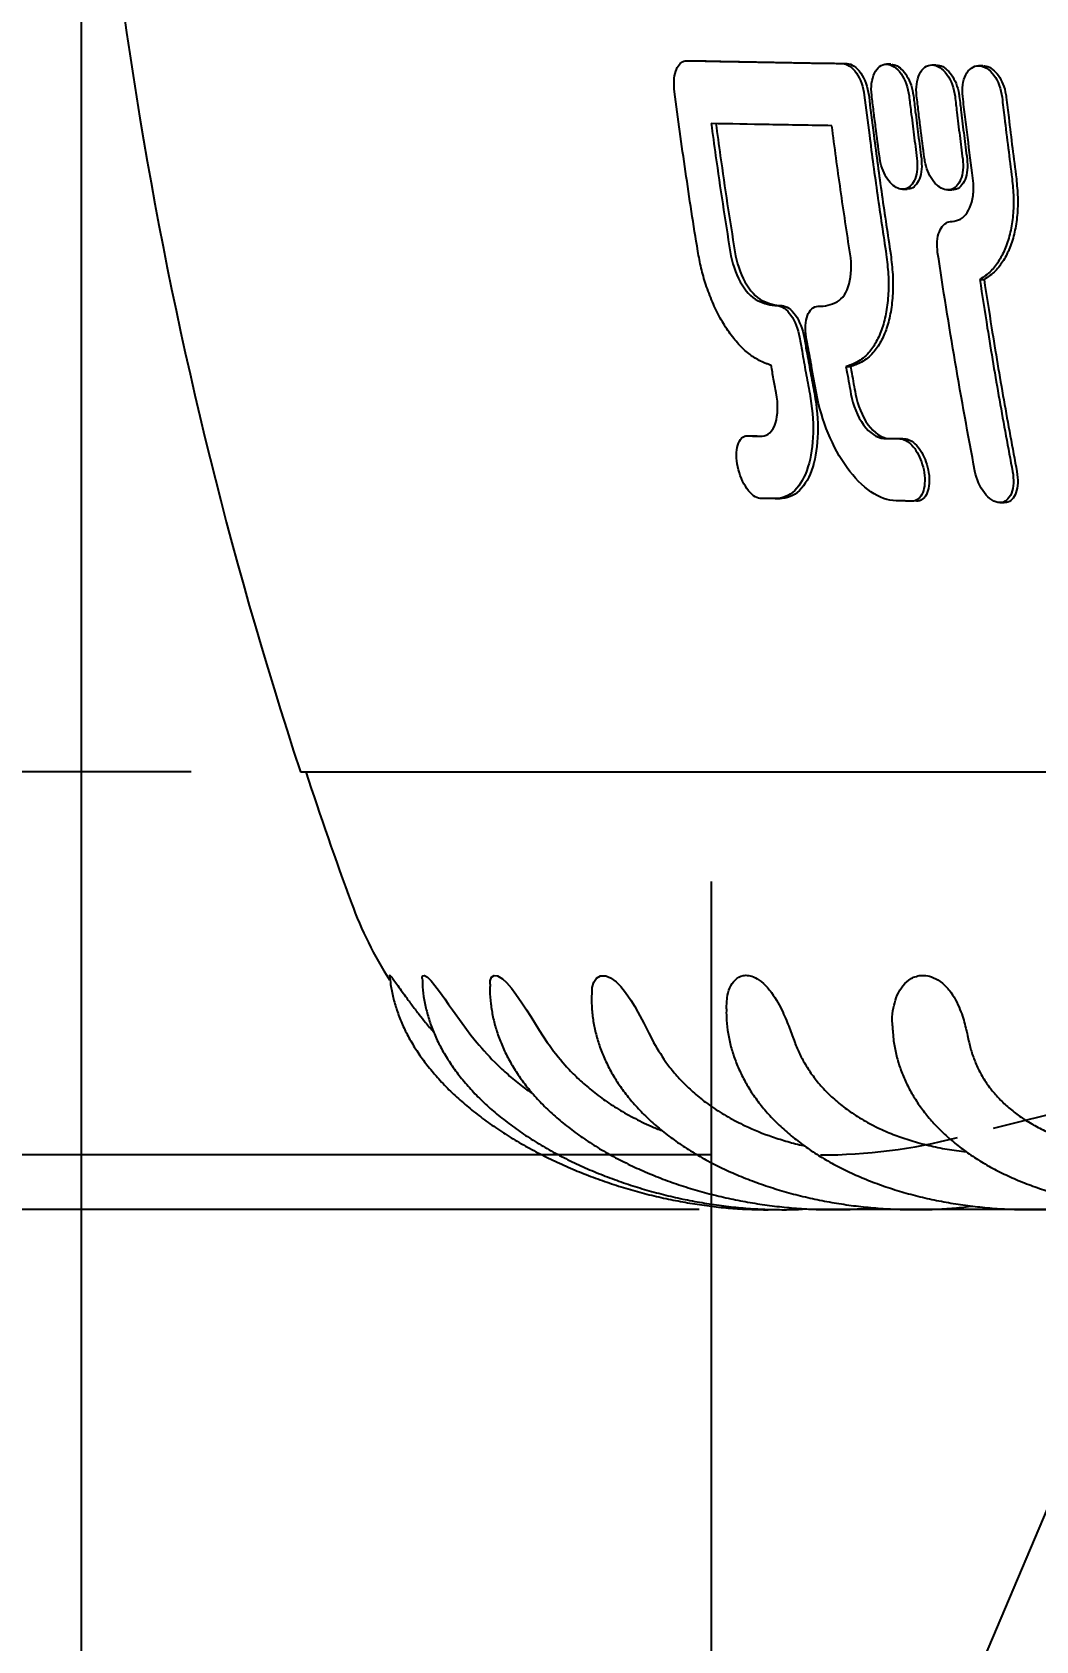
# Model space of a CAD drawing. Header units: millimetres. Extents: x 10 to 459, y 8 to 584.
# Drawn here: x 293 to 302.18, y 307.36 to 322.07 of the extents above; entities that cross this region are included whole.
import ezdxf

# ---------------------------------------------------------------- set-up
doc = ezdxf.new("R2010")
doc.units = ezdxf.units.MM
doc.linetypes.add('HIDDEN', pattern=[1.905, 1.27, -0.635])
for name, color, linetype in [('DIMENSIONS', 2, 'Continuous'), ('HIDDEN', 3, 'HIDDEN'), ('TEXT', 2, 'Continuous')]:
    doc.layers.add(name, color=color, linetype=linetype)
doc.layers.add('OUTLINE', color=7, linetype='Continuous', lineweight=25)
doc.styles.add('SLDTEXTSTYLE0', font='TXT', dxfattribs={"width": 0.75})
doc.dimstyles.new('SLDDIMSTYLE12', dxfattribs={"dimtxt": 0.18, "dimasz": 2, "dimexe": 0, "dimexo": 0.0625, "dimgap": 0, "dimtad": 0, "dimtih": 1, "dimtoh": 1, "dimdec": 0, "dimrnd": 1e-09, "dimzin": 0, "dimdsep": 46, "dimtxsty": 'Standard', "dimsah": 1, "dimcen": 0.09, "dimadec": 0, "dimazin": 0, "dimtfac": 2, "dimtdec": 0, "dimtofl": 0, "dimtmove": 0, "dimatfit": 3, "dimfxl": 0, "dimfrac": 2, "dimtolj": 1, "dimtzin": 0, "dimarcsym": 0})
doc.dimstyles.new('SLDDIMSTYLE3', dxfattribs={"dimtxt": 3.5, "dimasz": 1, "dimexe": 0, "dimexo": 0.0625, "dimgap": 0.875, "dimtad": 1, "dimrnd": 1e-09, "dimdsep": 46, "dimtxsty": 'SLDTEXTSTYLE0', "dimblk1": 'DOT', "dimsah": 1, "dimcen": 0.09, "dimadec": 0, "dimazin": 2, "dimtfac": 1, "dimtmove": 0, "dimatfit": 0, "dimldrblk": 'DOT', "dimfxl": 0, "dimfrac": 2, "dimtolj": 1, "dimtzin": 12, "dimarcsym": 0})
doc.dimstyles.new('SLDDIMSTYLE4', dxfattribs={"dimtxt": 3.5, "dimasz": 1, "dimexe": 0, "dimexo": 0.0625, "dimgap": 0.875, "dimtad": 1, "dimrnd": 1e-09, "dimzin": 12, "dimdsep": 46, "dimtxsty": 'SLDTEXTSTYLE0', "dimblk1": 'DOT', "dimsah": 1, "dimcen": 0.09, "dimadec": 0, "dimazin": 3, "dimtfac": 1, "dimtmove": 0, "dimatfit": 0, "dimldrblk": 'DOT', "dimfxl": 0, "dimfrac": 2, "dimtolj": 1, "dimtzin": 12, "dimarcsym": 0})
doc.dimstyles.new('SLDDIMSTYLE5', dxfattribs={"dimtxt": 3.5, "dimasz": 2, "dimexe": 0, "dimexo": 0.0625, "dimgap": 0.875, "dimtad": 1, "dimrnd": 1e-09, "dimzin": 12, "dimdsep": 46, "dimtxsty": 'SLDTEXTSTYLE0', "dimsah": 1, "dimcen": 0.09, "dimadec": 0, "dimazin": 3, "dimtfac": 1, "dimtofl": 0, "dimtmove": 0, "dimatfit": 3, "dimfxl": 0, "dimfrac": 2, "dimtolj": 1, "dimtzin": 12, "dimarcsym": 0})
doc.dimstyles.new('SLDDIMSTYLE6', dxfattribs={"dimtxt": 3.5, "dimasz": 2, "dimexe": 0, "dimexo": 0.0625, "dimgap": 0.875, "dimtad": 1, "dimrnd": 1e-09, "dimzin": 12, "dimdsep": 46, "dimtxsty": 'SLDTEXTSTYLE0', "dimsah": 1, "dimcen": 0.09, "dimadec": 0, "dimazin": 3, "dimtol": 1, "dimtp": 1.6, "dimtm": 1.6, "dimtfac": 1, "dimtofl": 0, "dimtmove": 0, "dimatfit": 3, "dimfxl": 0, "dimfrac": 2, "dimtolj": 1, "dimarcsym": 0})
doc.dimstyles.new('SLDDIMSTYLE7', dxfattribs={"dimtxt": 3.5, "dimasz": 2, "dimexe": 0, "dimexo": 0.0625, "dimgap": 0.875, "dimtad": 1, "dimrnd": 1e-09, "dimzin": 12, "dimdsep": 46, "dimtxsty": 'SLDTEXTSTYLE0', "dimsah": 1, "dimcen": 0.09, "dimadec": 0, "dimazin": 3, "dimtol": 1, "dimtp": 1.3, "dimtm": 1.3, "dimtfac": 1, "dimtofl": 0, "dimtmove": 0, "dimatfit": 3, "dimfxl": 0, "dimfrac": 2, "dimtolj": 1, "dimarcsym": 0})

# ---------------------------------------------------------------- blocks, each defined once
blk = doc.blocks.new('_Dot')
at = {"color": 0, "linetype": 'ByBlock', "lineweight": -2}
blk.add_line((-0.5, 0), (-1, 0), dxfattribs=at)
at = {"color": 0, "linetype": 'ByBlock', "const_width": 0.5}
blk.add_lwpolyline([(-0.25, 0, 1), (0.25, 0, 1)], format="xyb", close=True, dxfattribs=at)
blk = doc.blocks.new('_D_3')
at = {"layer": 'DIMENSIONS'}
for p, q in [((285.387, 311.805), (285.387, 315.805)), ((299.208, 311.805), (283.387, 311.805)), ((285.387, 311.805), (285.387, 311.305)), ((299.099, 311.305), (283.387, 311.305)), ((285.387, 311.305), (285.387, 298.486))]:
    blk.add_line(p, q, dxfattribs=at)
blk.add_solid([(285.387, 311.305), (284.887, 309.305), (285.887, 309.305)], dxfattribs=at)
at = {"layer": 'DIMENSIONS', "rotation": 270.0000000000004}
blk.add_blockref('_Dot', (285.387, 311.805), dxfattribs=at)
at = {"layer": 'DIMENSIONS', "insert": (280.875, 300.073), "char_height": 3.5, "attachment_point": 1, "rotation": 90, "style": 'SLDTEXTSTYLE0'}
blk.add_mtext('0,5', dxfattribs=at)
blk = doc.blocks.new('_D_4')
at = {"layer": 'DIMENSIONS'}
for p, q in [((285.387, 315.305), (285.387, 324.625)), ((294.453, 315.305), (283.387, 315.305)), ((285.387, 311.805), (285.387, 315.305)), ((299.208, 311.805), (283.387, 311.805)), ((285.387, 311.805), (285.387, 307.805))]:
    blk.add_line(p, q, dxfattribs=at)
blk.add_solid([(285.387, 315.305), (285.887, 317.305), (284.887, 317.305)], dxfattribs=at)
at = {"layer": 'DIMENSIONS', "rotation": 90.0000000000004}
blk.add_blockref('_Dot', (285.387, 311.805), dxfattribs=at)
at = {"layer": 'DIMENSIONS', "insert": (280.875, 316.573), "char_height": 3.5, "attachment_point": 1, "rotation": 90, "style": 'SLDTEXTSTYLE0'}
blk.add_mtext('3,5', dxfattribs=at)
blk = doc.blocks.new('_D_5')
at = {"layer": 'DIMENSIONS'}
for p, q in [((292.45, 327.805), (275.387, 327.805)), ((277.387, 311.805), (277.387, 327.805)), ((299.208, 311.805), (275.387, 311.805))]:
    blk.add_line(p, q, dxfattribs=at)
for points in [[(277.387, 327.805), (276.887, 325.805), (277.887, 325.805)], [(277.387, 311.805), (277.887, 313.805), (276.887, 313.805)]]:
    blk.add_solid(points, dxfattribs=at)
at = {"layer": 'DIMENSIONS', "insert": (272.875, 317.22), "char_height": 3.5, "attachment_point": 1, "rotation": 90, "style": 'SLDTEXTSTYLE0'}
blk.add_mtext('16', dxfattribs=at)
blk = doc.blocks.new('_D_6')
at = {"layer": 'DIMENSIONS'}
for p, q in [((292.45, 474.305), (259.387, 474.305)), ((261.387, 311.805), (261.387, 474.305)), ((299.208, 311.805), (259.387, 311.805))]:
    blk.add_line(p, q, dxfattribs=at)
for points in [[(261.387, 474.305), (260.887, 472.305), (261.887, 472.305)], [(261.387, 311.805), (261.887, 313.805), (260.887, 313.805)]]:
    blk.add_solid(points, dxfattribs=at)
at = {"layer": 'DIMENSIONS', "insert": (256.875, 387.236), "char_height": 3.5, "attachment_point": 1, "rotation": 90, "style": 'SLDTEXTSTYLE0'}
blk.add_mtext('162,5', dxfattribs=at)
blk = doc.blocks.new('_D_7')
at = {"layer": 'DIMENSIONS'}
for p, q in [((295.2, 376.805), (267.387, 376.805)), ((269.387, 311.805), (269.387, 376.805)), ((299.208, 311.805), (267.387, 311.805))]:
    blk.add_line(p, q, dxfattribs=at)
for points in [[(269.387, 376.805), (268.887, 374.805), (269.887, 374.805)], [(269.387, 311.805), (269.887, 313.805), (268.887, 313.805)]]:
    blk.add_solid(points, dxfattribs=at)
at = {"layer": 'DIMENSIONS', "insert": (264.875, 341.719), "char_height": 3.5, "attachment_point": 1, "rotation": 90, "style": 'SLDTEXTSTYLE0'}
blk.add_mtext('65', dxfattribs=at)
blk = doc.blocks.new('_D_8')
at = {"layer": 'DIMENSIONS'}
for p, q in [((316.213, 571.805), (251.387, 571.805)), ((253.387, 311.805), (253.387, 571.805)), ((299.208, 311.805), (251.387, 311.805))]:
    blk.add_line(p, q, dxfattribs=at)
for points in [[(253.387, 571.805), (252.887, 569.805), (253.887, 569.805)], [(253.387, 311.805), (253.887, 313.805), (252.887, 313.805)]]:
    blk.add_solid(points, dxfattribs=at)
at = {"layer": 'DIMENSIONS', "attachment_point": 1, "rotation": 90, "style": 'SLDTEXTSTYLE0'}
for s, insert, char_height in [('±1,60', (249.886, 442.183), 2.5), ('260', (248.875, 433.132), 3.5)]:
    blk.add_mtext(s, dxfattribs=dict(at, insert=insert, char_height=char_height))
blk = doc.blocks.new('_D_9')
at = {"layer": 'DIMENSIONS'}
for p, q in [((293.45, 326.805), (293.45, 269.305)), ((361.95, 326.805), (361.95, 269.305)), ((361.95, 271.305), (293.45, 271.305))]:
    blk.add_line(p, q, dxfattribs=at)
for points in [[(293.45, 271.305), (295.45, 270.805), (295.45, 271.805)], [(361.95, 271.305), (359.95, 271.805), (359.95, 270.805)]]:
    blk.add_solid(points, dxfattribs=at)
at = {"layer": 'DIMENSIONS', "attachment_point": 1, "style": 'SLDTEXTSTYLE0'}
for s, insert, char_height in [('%%c', (315.932, 275.817), 3.5), ('68,5', (321.205, 275.817), 3.5), ('±1,30', (331.54, 274.806), 2.5)]:
    blk.add_mtext(s, dxfattribs=dict(at, insert=insert, char_height=char_height))
blk = doc.blocks.new('_D_11')
at = {"layer": 'DIMENSIONS'}
for p, q in [((299.208, 314.305), (299.208, 278.828)), ((356.192, 314.305), (356.192, 278.828)), ((299.208, 280.828), (356.192, 280.828))]:
    blk.add_line(p, q, dxfattribs=at)
for points in [[(299.208, 280.828), (301.208, 280.328), (301.208, 281.328)], [(356.192, 280.828), (354.192, 281.328), (354.192, 280.328)]]:
    blk.add_solid(points, dxfattribs=at)
at = {"layer": 'DIMENSIONS', "char_height": 3.5, "attachment_point": 1, "style": 'SLDTEXTSTYLE0'}
for s, insert in [('%%c', (319.242, 285.339)), ('56,98', (324.521, 285.393))]:
    blk.add_mtext(s, dxfattribs=dict(at, insert=insert))

msp = doc.modelspace()

# ---------------------------------------------------------------- linework, layer by layer
at = {"layer": 'HIDDEN'}
for centre, radius, start, end in [((327.7, 210.58), 104.725, 75.48959, 104.51041), ((300.208, 316.805), 5, 270, 284.5104)]:
    msp.add_arc(centre, radius, start, end, dxfattribs=at)
at = {"layer": 'OUTLINE'}
for p, q in [((298.985, 321.805), (299.028, 321.805)), ((300.852, 321.773), (300.811, 321.773)), ((301.267, 321.766), (301.227, 321.766)), ((301.693, 321.76), (301.653, 321.76)), ((300.959, 320.63), (301.001, 320.63)), ((301.373, 320.624), (301.414, 320.624)), ((301.665, 319.806), (301.704, 319.806)), ((300.442, 319.01), (300.484, 319.01)), ((299.52, 318.371), (299.51, 318.371)), ((299.794, 317.803), (299.839, 317.803)), ((301.076, 317.785), (301.121, 317.785)), ((301.849, 317.767), (301.891, 317.767)), ((295.453, 315.305), (359.947, 315.305)), ((299.347, 313.157), (299.347, 313.14)), ((299.35, 313.157), (299.354, 313.24)), ((300.866, 312.984), (300.868, 312.946)), ((305.015, 311.305), (300.099, 311.305))]:
    msp.add_line(p, q, dxfattribs=at)
at = {"layer": 'OUTLINE', "flags": 128}
for points in [[(296.568, 313.417), (296.567, 313.429), (296.573, 313.443), (296.587, 313.446), (296.615, 313.429), (296.648, 313.395), (296.683, 313.353), (296.724, 313.3), (296.773, 313.232), (296.809, 313.181), (296.844, 313.132), (296.932, 313.009), (297.013, 312.9), (297.066, 312.834), (297.066, 312.834)], [(297.187, 313.365), (297.189, 313.395), (297.201, 313.429), (297.226, 313.446), (297.256, 313.442), (297.3, 313.416), (297.338, 313.38), (297.383, 313.328), (297.424, 313.274), (297.479, 313.196), (297.521, 313.131), (297.559, 313.07), (297.637, 312.945), (297.71, 312.834), (297.71, 312.834)], [(298.12, 313.284), (298.122, 313.335), (298.136, 313.383), (298.16, 313.42), (298.196, 313.443), (298.246, 313.443), (298.288, 313.425), (298.34, 313.387), (298.383, 313.343), (298.426, 313.29), (298.475, 313.219), (298.51, 313.162), (298.54, 313.109), (298.593, 313.009), (298.639, 312.919), (298.682, 312.835), (298.683, 312.834), (298.683, 312.834)]]:
    msp.add_lwpolyline(points, dxfattribs=at)
at = {"layer": 'OUTLINE'}
for centre, radius, start, end in [((333.45, 327.805), 40, 180, 198.21), ((333.45, 327.805), 39.953, 198.2324, 200.0544), ((299.208, 315.305), 3.5, 200.0544, 212.8808)]:
    msp.add_arc(centre, radius, start, end, dxfattribs=at)
for points, knots in [([(298.873, 321.522), (298.871, 321.556), (298.866, 321.623), (298.882, 321.711), (298.914, 321.773), (298.951, 321.802), (298.977, 321.804), (298.985, 321.805)], [0, 0, 0, 0, 0.228656, 0.45786, 0.675401, 0.886629, 1, 1, 1, 1]), ([(298.985, 321.805), (299.165, 321.802), (299.481, 321.796), (299.958, 321.787), (300.258, 321.782), (300.408, 321.78)], [0, 0, 0, 0, 0.395197, 0.697521, 1, 1, 1, 1]), ([(299.028, 321.805), (299.208, 321.802), (299.524, 321.796), (300, 321.787), (300.299, 321.782), (300.449, 321.78)], [0, 0, 0, 0, 0.395789, 0.697817, 1, 1, 1, 1]), ([(300.408, 321.78), (300.452, 321.778), (300.5, 321.746), (300.574, 321.639), (300.6, 321.566), (300.609, 321.491)], [0, 0, 0, 0, 0.5, 0.5, 1, 1, 1, 1]), ([(300.449, 321.78), (300.493, 321.778), (300.54, 321.746), (300.614, 321.639), (300.64, 321.566), (300.65, 321.491)], [0, 0, 0, 0, 0.5, 0.5, 1, 1, 1, 1]), ([(300.677, 321.49), (300.668, 321.564), (300.677, 321.637), (300.726, 321.743), (300.768, 321.774), (300.858, 321.773), (300.907, 321.74), (300.983, 321.632), (301.009, 321.559), (301.019, 321.485)], [0, 0, 0, 0, 0.25, 0.25, 0.5, 0.5, 0.75, 0.75, 1, 1, 1, 1]), ([(300.852, 321.769), (300.862, 321.77), (300.89, 321.772), (300.938, 321.742), (300.99, 321.685), (301.032, 321.605), (301.052, 321.534), (301.057, 321.493), (301.059, 321.485)], [0, 0, 0, 0, 0.105716, 0.309539, 0.515715, 0.72634, 0.940932, 1, 1, 1, 1]), ([(301.088, 321.484), (301.08, 321.558), (301.088, 321.63), (301.14, 321.736), (301.183, 321.767), (301.275, 321.766), (301.325, 321.734), (301.403, 321.626), (301.429, 321.552), (301.439, 321.478)], [0, 0, 0, 0, 0.25, 0.25, 0.5, 0.5, 0.75, 0.75, 1, 1, 1, 1]), ([(301.267, 321.763), (301.277, 321.763), (301.306, 321.765), (301.356, 321.735), (301.409, 321.678), (301.451, 321.598), (301.471, 321.527), (301.477, 321.487), (301.478, 321.478)], [0, 0, 0, 0, 0.105736, 0.30957, 0.515694, 0.726266, 0.94093, 1, 1, 1, 1]), ([(301.51, 321.477), (301.501, 321.551), (301.511, 321.624), (301.564, 321.729), (301.608, 321.76), (301.703, 321.759), (301.754, 321.727), (301.833, 321.619), (301.86, 321.546), (301.869, 321.471)], [0, 0, 0, 0, 0.25, 0.25, 0.5, 0.5, 0.75, 0.75, 1, 1, 1, 1]), ([(301.693, 321.756), (301.703, 321.757), (301.733, 321.759), (301.783, 321.729), (301.838, 321.672), (301.88, 321.592), (301.901, 321.521), (301.906, 321.48), (301.908, 321.471)], [0, 0, 0, 0, 0.104468, 0.308262, 0.514355, 0.724943, 0.939513, 1, 1, 1, 1]), ([(299.087, 320.064), (299.048, 320.306), (299.01, 320.549), (298.975, 320.792), (298.957, 320.913), (298.939, 321.035), (298.923, 321.157), (298.906, 321.278), (298.889, 321.4), (298.873, 321.522)], [0, 0, 0, 0, 0.000740489, 0.000740489, 0.000740489, 0.001110836, 0.001110836, 0.001110836, 0.001481215, 0.001481215, 0.001481215, 0.001481215]), ([(300.609, 321.491), (300.625, 321.37), (300.663, 321.065), (300.728, 320.579), (300.783, 320.215), (300.81, 320.033)], [0, 0, 0, 0, 0.2499541, 0.6249497, 1, 1, 1, 1]), ([(300.65, 321.491), (300.665, 321.37), (300.703, 321.065), (300.769, 320.579), (300.824, 320.215), (300.851, 320.033)], [0, 0, 0, 0, 0.249953, 0.624948, 1, 1, 1, 1]), ([(300.75, 320.919), (300.737, 321.014), (300.725, 321.109), (300.713, 321.204), (300.706, 321.252), (300.7, 321.3), (300.694, 321.347), (300.689, 321.395), (300.683, 321.443), (300.677, 321.49)], [0, 0, 0, 0, 0.0002896692, 0.0002896692, 0.0002896692, 0.0004345099, 0.0004345099, 0.0004345099, 0.0005793526, 0.0005793526, 0.0005793526, 0.0005793526]), ([(301.019, 321.485), (301.024, 321.437), (301.039, 321.318), (301.063, 321.127), (301.081, 320.985), (301.091, 320.913)], [0, 0, 0, 0, 0.250022, 0.625021, 1, 1, 1, 1]), ([(301.059, 321.485), (301.064, 321.437), (301.079, 321.318), (301.103, 321.127), (301.121, 320.985), (301.131, 320.913)], [0, 0, 0, 0, 0.250021, 0.62502, 1, 1, 1, 1]), ([(301.16, 320.912), (301.147, 321.007), (301.135, 321.102), (301.123, 321.198), (301.117, 321.245), (301.111, 321.293), (301.105, 321.341), (301.099, 321.388), (301.094, 321.436), (301.088, 321.484)], [0, 0, 0, 0, 0.0002896774, 0.0002896774, 0.0002896774, 0.0004345223, 0.0004345223, 0.0004345223, 0.000579369, 0.000579369, 0.000579369, 0.000579369]), ([(301.439, 321.478), (301.444, 321.43), (301.458, 321.311), (301.482, 321.121), (301.5, 320.978), (301.509, 320.907)], [0, 0, 0, 0, 0.250022, 0.625021, 1, 1, 1, 1]), ([(301.478, 321.478), (301.484, 321.43), (301.498, 321.311), (301.521, 321.121), (301.54, 320.978), (301.549, 320.907)], [0, 0, 0, 0, 0.2500212, 0.6250202, 1, 1, 1, 1]), ([(301.603, 320.733), (301.586, 320.857), (301.57, 320.981), (301.555, 321.105), (301.547, 321.167), (301.539, 321.229), (301.532, 321.291), (301.524, 321.353), (301.517, 321.415), (301.51, 321.477)], [0.0000000142, 0.0000000142, 0.0000000142, 0.0000000142, 0.000377293, 0.000377293, 0.000377293, 0.000565953, 0.000565953, 0.000565953, 0.0007546173, 0.0007546173, 0.0007546173, 0.0007546173]), ([(301.869, 321.471), (301.876, 321.409), (301.894, 321.254), (301.925, 321.006), (301.949, 320.82), (301.961, 320.727)], [0, 0, 0, 0, 0.249993, 0.624989, 1, 1, 1, 1]), ([(301.908, 321.471), (301.915, 321.409), (301.933, 321.254), (301.964, 321.006), (301.988, 320.82), (302, 320.727)], [0, 0, 0, 0, 0.249993, 0.624988, 1, 1, 1, 1]), ([(300.313, 321.211), (300.216, 321.213), (300.022, 321.216), (299.65, 321.223), (299.384, 321.228), (299.209, 321.231)], [0, 0, 0, 0, 0.254687, 0.509373, 1, 1, 1, 1]), ([(299.209, 321.231), (299.223, 321.133), (299.236, 321.035), (299.25, 320.937), (299.271, 320.79), (299.292, 320.644), (299.315, 320.497), (299.337, 320.351), (299.36, 320.204), (299.383, 320.058)], [0, 0, 0, 0, 0.000297913, 0.000297913, 0.000297913, 0.000744839, 0.000744839, 0.000744839, 0.00119182, 0.00119182, 0.00119182, 0.00119182]), ([(299.252, 321.231), (299.265, 321.133), (299.279, 321.035), (299.293, 320.937), (299.314, 320.79), (299.335, 320.644), (299.357, 320.497), (299.38, 320.351), (299.403, 320.204), (299.426, 320.058)], [0, 0, 0, 0, 0.000297925, 0.000297925, 0.000297925, 0.000744869, 0.000744869, 0.000744869, 0.00119187, 0.00119187, 0.00119187, 0.00119187]), ([(300.48, 320.039), (300.45, 320.234), (300.406, 320.526), (300.351, 320.917), (300.326, 321.113), (300.313, 321.211)], [0, 0, 0, 0, 0.499939, 0.749967, 1, 1, 1, 1]), ([(301.091, 320.913), (301.093, 320.879), (301.098, 320.811), (301.077, 320.723), (301.039, 320.66), (300.987, 320.628), (300.93, 320.63), (300.872, 320.661), (300.82, 320.72), (300.778, 320.8), (300.757, 320.871), (300.751, 320.911), (300.75, 320.919)], [0, 0, 0, 0, 0.115752, 0.23176, 0.34234, 0.449098, 0.552263, 0.653806, 0.756927, 0.863117, 0.972033, 1, 1, 1, 1]), ([(301.131, 320.913), (301.133, 320.879), (301.138, 320.811), (301.117, 320.722), (301.078, 320.661), (301.037, 320.631), (301.008, 320.633), (301, 320.634)], [0, 0, 0, 0, 0.233512, 0.467584, 0.690457, 0.905293, 1, 1, 1, 1]), ([(301.509, 320.907), (301.512, 320.873), (301.516, 320.804), (301.494, 320.716), (301.454, 320.653), (301.401, 320.622), (301.343, 320.623), (301.284, 320.655), (301.23, 320.713), (301.188, 320.793), (301.167, 320.864), (301.161, 320.904), (301.16, 320.912)], [0, 0, 0, 0, 0.1157554, 0.2317967, 0.3423623, 0.44912, 0.5522763, 0.6538076, 0.7569239, 0.8631132, 0.9720329, 1, 1, 1, 1]), ([(301.549, 320.907), (301.551, 320.873), (301.556, 320.804), (301.534, 320.716), (301.494, 320.654), (301.451, 320.624), (301.422, 320.627), (301.413, 320.627)], [0, 0, 0, 0, 0.233588, 0.467616, 0.6905, 0.905335, 1, 1, 1, 1]), ([(301.412, 320.337), (301.438, 320.341), (301.492, 320.349), (301.555, 320.414), (301.596, 320.511), (301.612, 320.623), (301.606, 320.7), (301.603, 320.733)], [0, 0, 0, 0, 0.208162, 0.416388, 0.624083, 0.838991, 1, 1, 1, 1]), ([(301.961, 320.727), (301.966, 320.67), (301.978, 320.557), (301.971, 320.391), (301.947, 320.236), (301.905, 320.096), (301.845, 319.978), (301.768, 319.873), (301.701, 319.83), (301.665, 319.806)], [0, 0, 0, 0, 0.1402989, 0.2805993, 0.4210704, 0.5615169, 0.6982764, 0.8350178, 1, 1, 1, 1]), ([(302, 320.727), (302.005, 320.67), (302.016, 320.556), (302.01, 320.391), (301.986, 320.235), (301.944, 320.095), (301.884, 319.977), (301.807, 319.873), (301.741, 319.829), (301.704, 319.806)], [0, 0, 0, 0, 0.140554, 0.2810905, 0.4218311, 0.5625501, 0.6994413, 0.8363005, 1, 1, 1, 1]), ([(301.28, 320.054), (301.278, 320.088), (301.272, 320.156), (301.292, 320.245), (301.33, 320.307), (301.374, 320.334), (301.402, 320.336), (301.412, 320.337)], [0, 0, 0, 0, 0.2328862, 0.4664017, 0.6859214, 0.8960498, 1, 1, 1, 1]), ([(299.648, 319.066), (299.616, 319.085), (299.552, 319.123), (299.459, 319.212), (299.371, 319.322), (299.29, 319.452), (299.219, 319.599), (299.161, 319.754), (299.116, 319.91), (299.097, 320.013), (299.087, 320.064)], [0, 0, 0, 0, 0.126516, 0.253051, 0.379388, 0.505764, 0.635775, 0.76582, 0.882909, 1, 1, 1, 1]), ([(299.383, 320.058), (299.399, 319.96), (299.431, 319.864), (299.52, 319.705), (299.575, 319.644), (299.632, 319.615)], [0, 0, 0, 0, 0.5, 0.5, 1, 1, 1, 1]), ([(299.426, 320.058), (299.442, 319.96), (299.474, 319.864), (299.563, 319.705), (299.618, 319.644), (299.675, 319.615)], [0, 0, 0, 0, 0.5, 0.5, 1, 1, 1, 1]), ([(300.361, 319.602), (300.411, 319.629), (300.45, 319.687), (300.492, 319.845), (300.495, 319.941), (300.48, 320.039)], [0, 0, 0, 0, 0.5, 0.5, 1, 1, 1, 1]), ([(300.81, 320.033), (300.817, 319.973), (300.832, 319.851), (300.831, 319.675), (300.813, 319.509), (300.776, 319.361), (300.722, 319.235), (300.661, 319.145), (300.6, 319.085), (300.561, 319.062), (300.542, 319.05)], [0, 0, 0, 0, 0.138824, 0.277652, 0.416664, 0.555657, 0.690566, 0.825454, 0.912726, 1, 1, 1, 1]), ([(300.851, 320.033), (300.858, 319.972), (300.873, 319.851), (300.872, 319.675), (300.854, 319.509), (300.817, 319.36), (300.763, 319.234), (300.702, 319.145), (300.641, 319.085), (300.603, 319.062), (300.583, 319.05)], [0, 0, 0, 0, 0.1390908, 0.2781678, 0.4174415, 0.5567004, 0.6917442, 0.8267665, 0.9133808, 1, 1, 1, 1]), ([(301.665, 319.806), (301.688, 319.659), (301.745, 319.291), (301.843, 318.705), (301.924, 318.268), (301.965, 318.05)], [0, 0, 0, 0, 0.249924, 0.624904, 1, 1, 1, 1]), ([(301.704, 319.806), (301.727, 319.659), (301.784, 319.291), (301.883, 318.705), (301.964, 318.268), (302.005, 318.05)], [0, 0, 0, 0, 0.249922, 0.624901, 1, 1, 1, 1]), ([(299.813, 319.567), (299.855, 319.566), (299.901, 319.533), (299.975, 319.425), (300.004, 319.352), (300.017, 319.279)], [0, 0, 0, 0, 0.5, 0.5, 1, 1, 1, 1]), ([(299.855, 319.567), (299.897, 319.566), (299.943, 319.533), (300.018, 319.425), (300.046, 319.352), (300.059, 319.279)], [0, 0, 0, 0, 0.5, 0.5, 1, 1, 1, 1]), ([(300.079, 319.278), (300.067, 319.351), (300.07, 319.423), (300.109, 319.529), (300.145, 319.561), (300.188, 319.561)], [0, 0, 0, 0, 0.5, 0.5, 1, 1, 1, 1]), ([(300.017, 319.279), (300.024, 319.236), (300.032, 319.193), (300.04, 319.15), (300.051, 319.086), (300.063, 319.021), (300.074, 318.957), (300.086, 318.893), (300.098, 318.829), (300.11, 318.765)], [0, 0, 0, 0, 0.0001317765, 0.0001317765, 0.0001317765, 0.0003294461, 0.0003294461, 0.0003294461, 0.0005271206, 0.0005271206, 0.0005271206, 0.0005271206]), ([(300.059, 319.279), (300.067, 319.236), (300.074, 319.193), (300.082, 319.15), (300.094, 319.086), (300.105, 319.021), (300.117, 318.957), (300.129, 318.893), (300.141, 318.829), (300.153, 318.765)], [0, 0, 0, 0, 0.0001317848, 0.0001317848, 0.0001317848, 0.0003294669, 0.0003294669, 0.0003294669, 0.0005271539, 0.0005271539, 0.0005271539, 0.0005271539]), ([(300.172, 318.763), (300.156, 318.849), (300.133, 318.977), (300.102, 319.149), (300.087, 319.235), (300.079, 319.278)], [0, 0, 0, 0, 0.499965, 0.749986, 1, 1, 1, 1]), ([(299.757, 319.022), (299.748, 319.025), (299.729, 319.031), (299.693, 319.045), (299.666, 319.058), (299.648, 319.066)], [0, 0, 0, 0, 0.258898, 0.517793, 1, 1, 1, 1]), ([(300.542, 319.05), (300.533, 319.046), (300.516, 319.037), (300.483, 319.023), (300.458, 319.015), (300.442, 319.01)], [0, 0, 0, 0, 0.259034, 0.518081, 1, 1, 1, 1]), ([(300.583, 319.05), (300.575, 319.046), (300.558, 319.037), (300.525, 319.023), (300.5, 319.015), (300.484, 319.01)], [0, 0, 0, 0, 0.25942, 0.51884, 1, 1, 1, 1]), ([(299.804, 318.77), (299.796, 318.812), (299.788, 318.854), (299.78, 318.896), (299.776, 318.917), (299.772, 318.938), (299.769, 318.959), (299.765, 318.98), (299.761, 319.001), (299.757, 319.022)], [0, 0, 0, 0, 0.0001291164, 0.0001291164, 0.0001291164, 0.0001936752, 0.0001936752, 0.0001936752, 0.0002582341, 0.0002582341, 0.0002582341, 0.0002582341]), ([(300.442, 319.01), (300.446, 318.989), (300.449, 318.968), (300.453, 318.947), (300.459, 318.915), (300.464, 318.884), (300.47, 318.852), (300.476, 318.821), (300.482, 318.789), (300.487, 318.758)], [0, 0, 0, 0, 0.0000645628, 0.0000645628, 0.0000645628, 0.0001614076, 0.0001614076, 0.0001614076, 0.0002582529, 0.0002582529, 0.0002582529, 0.0002582529]), ([(300.484, 319.01), (300.487, 318.989), (300.491, 318.968), (300.495, 318.947), (300.501, 318.915), (300.506, 318.884), (300.512, 318.852), (300.518, 318.821), (300.524, 318.789), (300.529, 318.758)], [0, 0, 0, 0, 0.000064567, 0.000064567, 0.000064567, 0.0001614181, 0.0001614181, 0.0001614181, 0.0002582697, 0.0002582697, 0.0002582697, 0.0002582697]), ([(299.672, 318.374), (299.728, 318.374), (299.774, 318.419), (299.821, 318.567), (299.823, 318.668), (299.804, 318.77)], [0, 0, 0, 0, 0.5, 0.5, 1, 1, 1, 1]), ([(300.11, 318.765), (300.133, 318.64), (300.144, 318.519), (300.139, 318.288), (300.123, 318.183), (300.066, 318.002), (300.025, 317.928), (299.921, 317.828), (299.859, 317.802), (299.79, 317.803)], [0, 0, 0, 0, 0.25, 0.25, 0.5, 0.5, 0.75, 0.75, 1, 1, 1, 1]), ([(300.153, 318.765), (300.176, 318.64), (300.186, 318.519), (300.182, 318.289), (300.166, 318.183), (300.11, 318.002), (300.068, 317.928), (299.965, 317.828), (299.902, 317.802), (299.834, 317.803)], [0, 0, 0, 0, 0.25, 0.25, 0.5, 0.5, 0.75, 0.75, 1, 1, 1, 1]), ([(300.901, 317.783), (300.825, 317.784), (300.747, 317.813), (300.593, 317.918), (300.519, 317.994), (300.386, 318.177), (300.327, 318.285), (300.232, 318.516), (300.195, 318.639), (300.172, 318.763)], [0, 0, 0, 0, 0.25, 0.25, 0.5, 0.5, 0.75, 0.75, 1, 1, 1, 1]), ([(300.487, 318.758), (300.507, 318.655), (300.547, 318.555), (300.658, 318.402), (300.725, 318.356), (300.787, 318.354)], [0, 0, 0, 0, 0.5, 0.5, 1, 1, 1, 1]), ([(300.529, 318.758), (300.549, 318.655), (300.589, 318.555), (300.699, 318.403), (300.767, 318.356), (300.829, 318.354)], [0, 0, 0, 0, 0.5, 0.5, 1, 1, 1, 1]), ([(299.658, 317.805), (299.618, 317.807), (299.573, 317.84), (299.498, 317.949), (299.468, 318.021), (299.438, 318.166), (299.437, 318.238), (299.468, 318.345), (299.5, 318.377), (299.54, 318.377)], [0, 0, 0, 0, 0.25, 0.25, 0.5, 0.5, 0.75, 0.75, 1, 1, 1, 1]), ([(299.54, 318.377), (299.551, 318.376), (299.562, 318.376), (299.574, 318.376), (299.585, 318.376), (299.597, 318.375), (299.608, 318.375), (299.629, 318.375), (299.651, 318.374), (299.672, 318.374)], [0, 0, 0, 0, 0.0000642862, 0.0000642862, 0.0000642862, 0.0001285724, 0.0001285724, 0.0001285724, 0.0002481258, 0.0002481258, 0.0002481258, 0.0002481258]), ([(299.583, 318.377), (299.595, 318.376), (299.618, 318.376), (299.648, 318.375), (299.667, 318.375), (299.675, 318.375)], [0, 0, 0, 0, 0.375804, 0.751611, 1, 1, 1, 1]), ([(300.787, 318.354), (300.8, 318.354), (300.825, 318.353), (300.874, 318.352), (300.91, 318.352), (300.934, 318.351)], [0, 0, 0, 0, 0.259129, 0.518264, 1, 1, 1, 1]), ([(300.829, 318.354), (300.842, 318.354), (300.867, 318.353), (300.916, 318.352), (300.952, 318.352), (300.975, 318.351)], [0, 0, 0, 0, 0.259537, 0.519064, 1, 1, 1, 1]), ([(300.934, 318.351), (300.952, 318.348), (300.989, 318.341), (301.046, 318.294), (301.096, 318.226), (301.135, 318.139), (301.161, 318.039), (301.165, 317.94), (301.147, 317.855), (301.11, 317.799), (301.072, 317.781), (301.05, 317.78), (301.046, 317.78)], [0, 0, 0, 0, 0.101376, 0.202808, 0.304115, 0.411588, 0.524346, 0.64577, 0.761741, 0.873919, 0.976796, 1, 1, 1, 1]), ([(300.975, 318.351), (300.994, 318.348), (301.031, 318.341), (301.087, 318.295), (301.137, 318.226), (301.176, 318.139), (301.202, 318.04), (301.206, 317.94), (301.189, 317.855), (301.151, 317.799), (301.114, 317.781), (301.092, 317.78), (301.088, 317.78)], [0, 0, 0, 0, 0.101177, 0.202389, 0.303592, 0.411041, 0.523934, 0.645696, 0.761889, 0.874164, 0.976958, 1, 1, 1, 1]), ([(301.965, 318.05), (301.978, 317.977), (301.975, 317.906), (301.933, 317.798), (301.894, 317.766), (301.802, 317.767), (301.749, 317.801), (301.666, 317.91), (301.636, 317.982), (301.621, 318.055)], [0, 0, 0, 0, 0.25, 0.25, 0.5, 0.5, 0.75, 0.75, 1, 1, 1, 1]), ([(302.005, 318.05), (302.009, 318.014), (302.018, 317.944), (302, 317.853), (301.963, 317.793), (301.923, 317.766), (301.896, 317.769), (301.889, 317.77)], [0, 0, 0, 0, 0.245279, 0.491317, 0.717401, 0.928268, 1, 1, 1, 1]), ([(299.79, 317.803), (299.779, 317.803), (299.767, 317.803), (299.756, 317.803), (299.744, 317.804), (299.733, 317.804), (299.721, 317.804), (299.7, 317.804), (299.679, 317.805), (299.658, 317.805)], [0, 0, 0, 0, 0.0000642862, 0.0000642862, 0.0000642862, 0.0001285724, 0.0001285724, 0.0001285724, 0.0002470573, 0.0002470573, 0.0002470573, 0.0002470573]), ([(301.046, 317.78), (301.033, 317.78), (301.008, 317.781), (300.959, 317.782), (300.924, 317.782), (300.901, 317.783)], [0, 0, 0, 0, 0.260252, 0.520503, 1, 1, 1, 1]), ([(296.27, 313.443), (296.27, 313.445), (296.27, 313.449), (296.279, 313.44), (296.299, 313.415), (296.331, 313.371), (296.373, 313.312), (296.423, 313.242), (296.479, 313.166), (296.54, 313.087), (296.604, 313.007), (296.648, 312.956), (296.673, 312.927)], [0, 0, 0, 0, 0.080382, 0.179085, 0.270078, 0.361918, 0.442512, 0.512256, 0.62729, 0.738064, 0.84916, 1, 1, 1, 1]), ([(296.271, 313.443), (296.273, 313.417), (296.278, 313.35), (296.3, 313.244), (296.334, 313.126), (296.38, 313.007), (296.437, 312.889), (296.506, 312.772), (296.587, 312.655), (296.68, 312.541), (296.783, 312.428), (296.897, 312.319), (297.02, 312.215), (297.151, 312.114), (297.29, 312.019), (297.435, 311.929), (297.586, 311.844), (297.742, 311.765), (297.902, 311.692), (298.067, 311.624), (298.235, 311.562), (298.406, 311.507), (298.578, 311.457), (298.753, 311.415), (298.928, 311.379), (299.103, 311.35), (299.278, 311.327), (299.452, 311.312), (299.624, 311.305), (299.739, 311.304), (299.796, 311.306), (299.796, 311.306)], [0, 0, 0, 0, 0.021194, 0.052781, 0.085058, 0.118172, 0.152236, 0.187292, 0.223278, 0.260045, 0.29737, 0.335003, 0.372719, 0.410343, 0.44781, 0.485085, 0.522173, 0.559087, 0.595856, 0.632507, 0.669072, 0.705581, 0.742071, 0.778568, 0.815098, 0.851691, 0.888383, 0.925207, 0.962199, 0.999393, 1, 1, 1, 1]), ([(299.354, 313.24), (299.365, 313.306), (299.388, 313.364), (299.448, 313.423), (299.472, 313.438), (299.532, 313.45), (299.569, 313.447), (299.636, 313.413), (299.661, 313.396), (299.712, 313.35), (299.738, 313.32), (299.806, 313.228), (299.838, 313.167), (299.888, 313.058), (299.907, 313.01), (299.942, 312.918), (299.957, 312.875), (299.973, 312.834)], [0, 0, 0, 0, 0.25, 0.25, 0.375, 0.375, 0.5, 0.5, 0.5625, 0.5625, 0.625, 0.625, 0.75, 0.75, 0.875, 0.875, 1, 1, 1, 1]), ([(300.901, 313.24), (300.926, 313.305), (300.963, 313.364), (301.044, 313.423), (301.075, 313.437), (301.15, 313.45), (301.193, 313.447), (301.269, 313.414), (301.296, 313.397), (301.35, 313.352), (301.377, 313.323), (301.444, 313.231), (301.472, 313.168), (301.513, 313.06), (301.526, 313.011), (301.549, 312.918), (301.558, 312.875), (301.567, 312.834)], [0, 0, 0, 0, 0.25, 0.25, 0.375, 0.375, 0.5, 0.5, 0.5625, 0.5625, 0.625, 0.625, 0.75, 0.75, 0.875, 0.875, 1, 1, 1, 1]), ([(296.568, 313.417), (296.569, 313.392), (296.569, 313.327), (296.584, 313.222), (296.61, 313.102), (296.648, 312.983), (296.697, 312.865), (296.758, 312.747), (296.83, 312.631), (296.914, 312.517), (297.01, 312.405), (297.116, 312.296), (297.233, 312.191), (297.359, 312.09), (297.493, 311.995), (297.635, 311.905), (297.783, 311.82), (297.938, 311.742), (298.097, 311.669), (298.261, 311.603), (298.429, 311.543), (298.6, 311.489), (298.773, 311.442), (298.949, 311.401), (299.126, 311.368), (299.303, 311.341), (299.481, 311.321), (299.658, 311.309), (299.833, 311.304), (299.976, 311.305), (300.058, 311.311), (300.084, 311.312)], [0, 0, 0, 0, 0.019385, 0.050535, 0.082097, 0.114234, 0.147092, 0.180772, 0.215327, 0.25073, 0.28687, 0.323582, 0.360658, 0.397904, 0.435147, 0.472285, 0.509278, 0.546114, 0.582796, 0.619343, 0.655779, 0.69213, 0.728424, 0.764692, 0.800961, 0.837256, 0.873602, 0.910033, 0.946578, 0.983269, 1, 1, 1, 1]), ([(297.188, 313.365), (297.187, 313.346), (297.184, 313.287), (297.193, 313.186), (297.212, 313.066), (297.244, 312.946), (297.286, 312.827), (297.34, 312.71), (297.406, 312.594), (297.483, 312.48), (297.571, 312.369), (297.671, 312.261), (297.782, 312.157), (297.902, 312.057), (298.032, 311.962), (298.17, 311.872), (298.316, 311.789), (298.468, 311.712), (298.626, 311.641), (298.788, 311.576), (298.956, 311.518), (299.126, 311.467), (299.3, 311.423), (299.476, 311.385), (299.654, 311.355), (299.833, 311.331), (300.012, 311.315), (300.191, 311.306), (300.369, 311.304), (300.536, 311.309), (300.641, 311.318), (300.689, 311.322)], [0, 0, 0, 0, 0.0147802, 0.0458805, 0.0771581, 0.1087844, 0.1409158, 0.1736815, 0.2071915, 0.2414971, 0.2765875, 0.3123883, 0.3487576, 0.3855247, 0.4225101, 0.4595539, 0.4965419, 0.53342, 0.5701604, 0.6067684, 0.6432496, 0.6796252, 0.7159167, 0.7521506, 0.7883531, 0.8245539, 0.8607751, 0.89704, 0.9333786, 0.9698191, 1, 1, 1, 1]), ([(298.118, 313.285), (298.117, 313.276), (298.113, 313.226), (298.118, 313.135), (298.132, 313.013), (298.159, 312.893), (298.196, 312.774), (298.246, 312.656), (298.306, 312.541), (298.378, 312.429), (298.461, 312.319), (298.555, 312.213), (298.66, 312.11), (298.776, 312.012), (298.902, 311.918), (299.036, 311.831), (299.179, 311.749), (299.329, 311.674), (299.485, 311.606), (299.647, 311.544), (299.813, 311.489), (299.983, 311.441), (300.157, 311.4), (300.333, 311.367), (300.511, 311.34), (300.691, 311.321), (300.871, 311.309), (301.051, 311.304), (301.231, 311.306), (301.409, 311.317), (301.533, 311.328), (301.596, 311.337), (301.601, 311.338)], [0, 0, 0, 0, 0.006869, 0.038263, 0.069648, 0.101178, 0.133025, 0.165332, 0.198235, 0.231836, 0.266187, 0.301294, 0.337091, 0.373454, 0.410224, 0.447242, 0.484358, 0.521441, 0.558435, 0.59531, 0.632061, 0.668693, 0.705222, 0.741669, 0.778059, 0.814416, 0.850767, 0.887137, 0.923546, 0.960023, 0.996595, 1, 1, 1, 1]), ([(300.868, 312.984), (300.867, 313.001), (300.861, 313.059), (300.872, 313.146), (300.892, 313.211), (300.901, 313.24)], [0, 0, 0, 0, 0.181436, 0.625974, 1, 1, 1, 1]), ([(299.348, 313.14), (299.348, 313.115), (299.347, 313.05), (299.358, 312.944), (299.381, 312.823), (299.416, 312.704), (299.462, 312.587), (299.519, 312.473), (299.587, 312.362), (299.666, 312.254), (299.756, 312.15), (299.858, 312.05), (299.97, 311.955), (300.092, 311.864), (300.223, 311.779), (300.364, 311.701), (300.512, 311.629), (300.666, 311.564), (300.827, 311.506), (300.992, 311.456), (301.162, 311.412), (301.335, 311.376), (301.511, 311.347), (301.689, 311.326), (301.869, 311.311), (302.05, 311.305), (302.23, 311.305), (302.411, 311.313), (302.59, 311.329), (302.718, 311.343), (302.786, 311.355), (302.796, 311.357)], [0, 0, 0, 0, 0.019003, 0.051174, 0.083325, 0.115631, 0.148244, 0.18132, 0.214989, 0.249359, 0.284479, 0.320353, 0.356917, 0.394056, 0.431609, 0.469417, 0.507337, 0.545228, 0.583037, 0.62073, 0.6583, 0.695752, 0.733102, 0.770369, 0.807579, 0.844756, 0.881928, 0.919118, 0.956347, 0.993645, 1, 1, 1, 1]), ([(300.869, 312.946), (300.871, 312.918), (300.875, 312.849), (300.895, 312.741), (300.928, 312.622), (300.972, 312.506), (301.027, 312.394), (301.093, 312.285), (301.17, 312.179), (301.257, 312.078), (301.356, 311.981), (301.465, 311.889), (301.584, 311.802), (301.713, 311.721), (301.851, 311.647), (301.997, 311.579), (302.151, 311.519), (302.31, 311.466), (302.475, 311.421), (302.644, 311.383), (302.816, 311.352), (302.992, 311.329), (303.17, 311.313), (303.349, 311.305), (303.529, 311.305), (303.71, 311.311), (303.89, 311.325), (304.069, 311.347), (304.197, 311.366), (304.265, 311.38), (304.275, 311.382)], [0, 0, 0, 0, 0.022834, 0.056092, 0.089351, 0.122782, 0.156551, 0.190817, 0.225717, 0.261353, 0.297781, 0.334992, 0.372919, 0.41143, 0.450358, 0.489532, 0.528803, 0.568037, 0.607177, 0.646193, 0.685078, 0.723841, 0.762498, 0.801072, 0.839587, 0.87807, 0.91655, 0.95505, 0.993595, 1, 1, 1, 1]), ([(297.066, 312.834), (297.126, 312.764), (297.217, 312.66), (297.365, 312.526), (297.474, 312.435), (297.551, 312.381), (297.583, 312.359)], [0, 0, 0, 0, 0.41978, 0.633148, 0.846486, 1, 1, 1, 1]), ([(297.71, 312.834), (297.762, 312.763), (297.84, 312.657), (297.973, 312.52), (298.084, 312.42), (298.207, 312.324), (298.343, 312.232), (298.494, 312.146), (298.635, 312.077), (298.727, 312.04), (298.761, 312.027)], [0, 0, 0, 0, 0.2296754, 0.3464953, 0.463297, 0.5785366, 0.6937562, 0.8130479, 0.932317, 1, 1, 1, 1]), ([(298.683, 312.834), (298.723, 312.765), (298.784, 312.661), (298.894, 312.528), (298.988, 312.429), (299.097, 312.332), (299.221, 312.239), (299.362, 312.151), (299.542, 312.058), (299.726, 311.982), (299.909, 311.927), (300.006, 311.899), (300.058, 311.89), (300.06, 311.889)], [0, 0, 0, 0, 0.174097, 0.262564, 0.351017, 0.441483, 0.531919, 0.625586, 0.719229, 0.855793, 0.926129, 0.996467, 1, 1, 1, 1]), ([(299.973, 312.834), (299.975, 312.829), (299.99, 312.788), (300.024, 312.712), (300.085, 312.605), (300.158, 312.5), (300.245, 312.398), (300.347, 312.301), (300.464, 312.209), (300.599, 312.122), (300.742, 312.047), (300.889, 311.985), (301.038, 311.934), (301.198, 311.891), (301.366, 311.855), (301.483, 311.841), (301.542, 311.835)], [0, 0, 0, 0, 0.009828, 0.088674, 0.167509, 0.247784, 0.328042, 0.407088, 0.486117, 0.5682, 0.650267, 0.718382, 0.7865, 0.857323, 0.928156, 1, 1, 1, 1]), ([(301.567, 312.834), (301.576, 312.797), (301.595, 312.725), (301.637, 312.618), (301.692, 312.512), (301.759, 312.415), (301.834, 312.326), (301.918, 312.245), (302.014, 312.168), (302.123, 312.097), (302.243, 312.033), (302.374, 311.975), (302.519, 311.925), (302.709, 311.873), (302.951, 311.831), (303.15, 311.811), (303.254, 311.809), (303.258, 311.809)], [0, 0, 0, 0, 0.0708182, 0.141627, 0.2137065, 0.2857759, 0.346719, 0.4076601, 0.470213, 0.5327549, 0.5938312, 0.654902, 0.7183738, 0.7818501, 0.8877272, 0.9962119, 1, 1, 1, 1])]:
    msp.add_open_spline(points, degree=3, knots=knots, dxfattribs=at)
for points in [[(301.621, 318.055), (301.494, 318.717), (301.381, 319.384), (301.28, 320.054)], [(299.632, 319.615), (299.693, 319.585), (299.754, 319.569), (299.813, 319.567)], [(299.675, 319.615), (299.736, 319.585), (299.797, 319.569), (299.855, 319.567)], [(300.188, 319.561), (300.248, 319.56), (300.307, 319.574), (300.361, 319.602)]]:
    msp.add_open_spline(points, degree=3, dxfattribs=at)

# ---------------------------------------------------------------- dimensions: what is measured, and where the dimension line sits
at = {"layer": 'DIMENSIONS'}
for base, p2, dimstyle, picture, middle in [((253.387, 571.805), (317.213, 571.805), 'SLDDIMSTYLE6', '_D_8', (253.387, 441.805)), ((261.387, 474.305), (293.45, 474.305), 'SLDDIMSTYLE5', '_D_6', (261.387, 393.055)), ((269.387, 376.805), (296.2, 376.805), 'SLDDIMSTYLE5', '_D_7', (269.387, 344.305)), ((277.387, 327.805), (293.45, 327.805), 'SLDDIMSTYLE5', '_D_5', (277.387, 319.805)), ((285.387, 315.305), (295.453, 315.305), 'SLDDIMSTYLE4', '_D_4', (285.387, 319.805)), ((285.387, 311.305), (300.099, 311.305), 'SLDDIMSTYLE3', '_D_3', (285.387, 303.305))]:
    dim = msp.add_linear_dim(base=base, p1=(300.208, 311.805), p2=p2, angle=90, dimstyle=dimstyle, dxfattribs=at)
    dim.commit()
    dim.dimension.update_dxf_attribs({"geometry": picture, "text_midpoint": middle, "dimtype": 160})
for base, p1, p2, dimstyle, picture, middle in [((293.45, 271.305), (361.95, 327.805), (293.45, 327.805), 'SLDDIMSTYLE7', '_D_9', (327.7, 271.305)), ((356.192, 280.828), (299.208, 315.305), (356.192, 315.305), 'SLDDIMSTYLE5', '_D_11', (327.7, 280.828))]:
    dim = msp.add_linear_dim(base=base, p1=p1, p2=p2, text='%%c<>', dimstyle=dimstyle, dxfattribs=at)
    dim.commit()
    dim.dimension.update_dxf_attribs({"geometry": picture, "text_midpoint": middle, "dimtype": 160})

# ---------------------------------------------------------------- leaders
at = {"layer": 'TEXT'}
msp.add_leader([(306.379, 318.244), (301.049, 305.664)], dimstyle='SLDDIMSTYLE12', dxfattribs=at)

doc.saveas('drawing.dxf')
